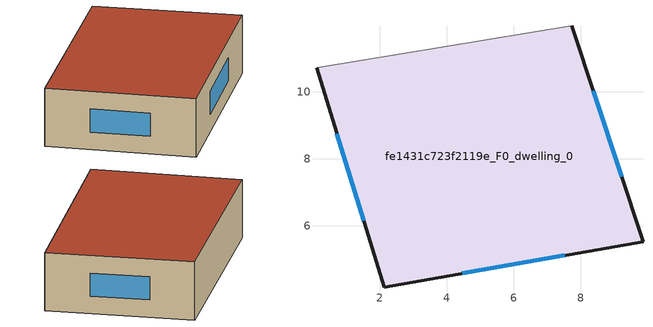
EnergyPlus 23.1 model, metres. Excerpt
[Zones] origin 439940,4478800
fe1431c723f2119e_F0_dwelling_0
 floor ground (EU_floor_Construction): 7.73,11.97 9.86,5.52 2.13,4.16 0.1,10.72 z0
 wall outside (EU_wall_Construction): 0.1,10.72 2.13,4.16 9.86,5.52 7.73,11.97 z0:3
 wall adiabatic (EU_wall_Construction): 7.73,11.97 0.1,10.72 z0:3
 window (EU_Window_Construction): 4.46,4.57 7.53,5.11 / 0.72,8.74 1.52,6.14 / 9.22,7.47 8.37,10.02 z0.91:2.09
 roof outside (EU_roof_Construction): 9.86,5.52 7.73,11.97 0.1,10.72 2.13,4.16 z3
[Building]
EU S2 Campaign: North Axis=0; Terrain=City; Solar Distribution=FullExterior
[Site:Location]
Madrid: Latitude=40.5; Longitude=-3.5; Time Zone=1; Elevation=609
[SizingPeriod:WeatherFileDays]
AnnualSizingPeriod: Begin Month=1; Begin Day of Month=1; End Month=12; End Day of Month=31; Day of Week for Start Day=Monday; Use Weather File Daylight Saving Period=No; Use Weather File Rain and Snow Indicators=No
[MATERIAL]
EU_InternalMass_Material: Roughness=MediumRough; Thickness=0.1; Conductivity=1; Density=1800; Specific Heat=900; Thermal Absorptance=0.9; Solar Absorptance=0.7; Visible Absorptance=0.7
[MATERIAL:NOMASS] Roughness=MediumRough; Thermal Absorptance=0.9; Solar Absorptance=0.7; Visible Absorptance=0.7
Name | Thermal Resistance
EU_wall_NoMass | 0.461255
EU_roof_NoMass | 0.289352
EU_floor_NoMass | 1.25
[WINDOWMATERIAL:SIMPLEGLAZINGSYSTEM]
EU_Window_SimpleGlazing: UFactor=3.792; Solar Heat Gain Coefficient=0.85; Visible Transmittance=0.85
[CONSTRUCTION]
EU_wall_Construction: EU_wall_NoMass
EU_roof_Construction: EU_roof_NoMass
EU_floor_Construction: EU_floor_NoMass
EU_InternalMass_Construction: EU_InternalMass_Material
EU_Window_Construction: EU_Window_SimpleGlazing
[ZONE]
fe1431c723f2119e_F0_dwelling_0: Type=1; Multiplier=1; Ceiling Height=autocalculate; Volume=157.803; Floor Area=autocalculate; Part of Total Floor Area=Yes
[INTERNALMASS]
fe1431c723f2119e_F0_dwelling_0_EU_InternalMass: Construction=EU_InternalMass_Construction; Zone or ZoneList=fe1431c723f2119e_F0_dwelling_0; Surface Area=52.6011
[OTHEREQUIPMENT]
EU_Step8_InternalGain_fe1431c723f2119e_F0_dwelling_0_f000: Fuel Type=Electricity; Zone or ZoneList or Space or SpaceList=fe1431c723f2119e_F0_dwelling_0; Schedule=EU_Step8_GainSchedule_fe1431c723f2119e_F0_dwelling_0_f000; Design Level Calculation Method=Watts/Area; Power per Zone Floor Area=1; Fraction Latent=0; Fraction Radiant=0; Fraction Lost=0; Carbon Dioxide Generation Rate=0; EndUse Subcategory=EU_Step8_InternalGains
[ZONEVENTILATION:DESIGNFLOWRATE]
EU_ConstantAir_fe1431c723f2119e_F0_dwelling_0: Zone or ZoneList or Space or SpaceList=fe1431c723f2119e_F0_dwelling_0; Schedule=EU_AlwaysOn; Design Flow Rate Calculation Method=AirChanges/Hour; Air Changes per Hour=0.64; Ventilation Type=Natural; Fan Pressure Rise=0; Fan Total Efficiency=1; Constant Term Coefficient=1; Temperature Term Coefficient=0; Velocity Term Coefficient=0; Velocity Squared Term Coefficient=0; Minimum Indoor Temperature=-100; Maximum Indoor Temperature=100; Delta Temperature=-100; Minimum Outdoor Temperature=-100; Maximum Outdoor Temperature=100; Maximum Wind Speed=40
[HVACTEMPLATE:THERMOSTAT]
EU_HeatOnly_fe1431c723f2119e_F0_dwelling_0: Constant Heating Setpoint=20; Constant Cooling Setpoint=50
[HVACTEMPLATE:ZONE:IDEALLOADSAIRSYSTEM]
fe1431c723f2119e_F0_dwelling_0: Template Thermostat=EU_HeatOnly_fe1431c723f2119e_F0_dwelling_0; System Availability Schedule=EU_AlwaysOn; Maximum Heating Supply Air Temperature=50; Minimum Cooling Supply Air Temperature=13; Maximum Heating Supply Air Humidity Ratio=0.0156; Minimum Cooling Supply Air Humidity Ratio=0.0077; Heating Limit=NoLimit; Cooling Limit=NoLimit; Heating Availability Schedule=EU_AlwaysOn; Cooling Availability Schedule=EU_CoolingOff; Dehumidification Control Type=ConstantSensibleHeatRatio; Cooling Sensible Heat Ratio=0.7; Dehumidification Setpoint=60; Humidification Control Type=None; Humidification Setpoint=30; Outdoor Air Method=None; Outdoor Air Flow Rate per Person=0.00944; Outdoor Air Flow Rate per Zone Floor Area=0; Outdoor Air Flow Rate per Zone=0; Demand Controlled Ventilation Type=None; Outdoor Air Economizer Type=NoEconomizer; Heat Recovery Type=None; Sensible Heat Recovery Effectiveness=0.7; Latent Heat Recovery Effectiveness=0.65
[SIZING:ZONE]
fe1431c723f2119e_F0_dwelling_0: Zone Cooling Design Supply Air Temperature Input Method=SupplyAirTemperature; Zone Cooling Design Supply Air Temperature=13; Zone Heating Design Supply Air Temperature Input Method=SupplyAirTemperature; Zone Heating Design Supply Air Temperature=50; Zone Cooling Design Supply Air Humidity Ratio=0.008; Zone Heating Design Supply Air Humidity Ratio=0.008; Cooling Design Air Flow Method=DesignDay; Cooling Design Air Flow Rate=0; Cooling Minimum Air Flow per Zone Floor Area=0.000762; Cooling Minimum Air Flow=0; Cooling Minimum Air Flow Fraction=0.2; Heating Design Air Flow Method=DesignDay; Heating Design Air Flow Rate=0; Heating Maximum Air Flow per Zone Floor Area=0.002032; Heating Maximum Air Flow=0.141576; Heating Maximum Air Flow Fraction=0.3; Account for Dedicated Outdoor Air System=No; Dedicated Outdoor Air System Control Strategy=NeutralSupplyAir; Dedicated Outdoor Air Low Setpoint Temperature for Design=autosize; Dedicated Outdoor Air High Setpoint Temperature for Design=autosize; Zone Load Sizing Method=Sensible Load Only No Latent Load; Zone Latent Cooling Design Supply Air Humidity Ratio Input Method=HumidityRatioDifference; Zone Cooling Design Supply Air Humidity Ratio Difference=0.005; Zone Latent Heating Design Supply Air Humidity Ratio Input Method=HumidityRatioDifference; Zone Humidification Design Supply Air Humidity Ratio Difference=0.005
[SCHEDULE:CONSTANT]
Name | Hourly Value
EU_AlwaysOn | 1
EU_CoolingOff | 0
[SCHEDULE:FILE]
EU_Step8_GainSchedule_fe1431c723f2119e_F0_dwelling_0_f000: File=../../schedules/fe1431c723f2119e/fe1431c723f2119e_F0_dwelling_0_f000_gain.csv; Column Number=1; Rows to Skip at Top=0; Number of Hours of Data=8760; Column Separator=Comma; Interpolate to Timestep=No; Minutes per Item=60; Adjust Schedule for Daylight Savings=Yes
